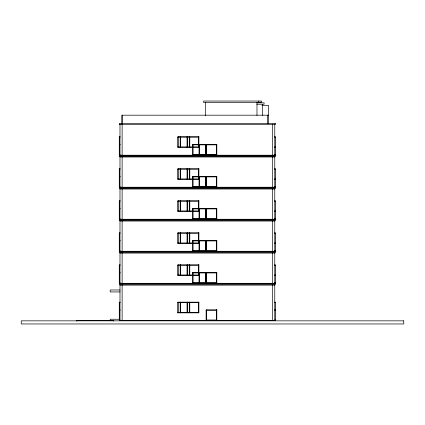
<?xml version="1.0" encoding="UTF-8"?>
<svg xmlns="http://www.w3.org/2000/svg" width="425" height="425" viewBox="0 0 425 425"><rect width="100%" height="100%" fill="white"/><g stroke="black" fill="none" stroke-linecap="round" stroke-linejoin="round"><path stroke-width="0.64" d="M256.822 102.818L264.095 102.818L264.095 104.242L256.854 104.242M261.975 105.4L268.542 105.4L268.542 123.367M268.542 115.186L121.768 115.186L121.768 123.367M120.078 136.712L119.276 136.712L119.276 155.035L120.078 155.035M274.678 136.712L275.48 136.712L275.48 155.035L274.678 155.035M119.276 137.201L120.078 137.201M177.756 137.201L198.879 137.201M274.678 137.201L275.48 137.201M119.276 144.362L120.078 144.362M119.276 144.851L120.078 144.851M192.594 144.851L205.939 144.851M206.13 144.851L216.808 144.851M177.756 146.896L198.879 146.896M274.678 146.896L275.48 146.896M274.678 147.385L275.48 147.385M119.276 154.546L120.078 154.546M192.594 154.546L205.939 154.546M206.13 154.546L216.808 154.546M274.678 154.546L275.48 154.546M202.805 155.571L262.315 155.571M119.988 156.995L274.768 156.995M120.078 168.736L119.276 168.736L119.276 187.058L120.078 187.058M274.678 168.736L275.48 168.736L275.48 187.058L274.678 187.058M119.276 169.224L120.078 169.224M177.756 169.224L198.879 169.224M274.678 169.224L275.48 169.224M119.276 176.386L120.078 176.386M119.276 176.874L120.078 176.874M192.594 176.874L205.939 176.874M206.13 176.874L216.808 176.874M177.756 178.92L198.879 178.92M274.678 178.92L275.48 178.92M274.678 179.408L275.48 179.408M119.276 186.57L120.078 186.57M192.594 186.57L205.939 186.57M206.13 186.57L216.808 186.57M274.678 186.57L275.48 186.57M119.988 189.019L274.768 189.019M120.078 200.759L119.276 200.759L119.276 219.082L120.078 219.082M274.678 200.759L275.48 200.759L275.48 219.082L274.678 219.082M119.276 201.248L120.078 201.248M177.756 201.248L198.879 201.248M274.678 201.248L275.48 201.248M119.276 208.409L120.078 208.409M119.276 208.898L120.078 208.898M192.594 208.898L205.939 208.898M206.13 208.898L216.808 208.898M177.756 210.943L198.879 210.943M274.678 210.943L275.48 210.943M274.678 211.432L275.48 211.432M119.276 218.593L120.078 218.593M192.594 218.593L205.939 218.593M206.13 218.593L216.808 218.593M274.678 218.593L275.48 218.593M119.988 221.037L274.768 221.037M120.078 232.783L119.276 232.783L119.276 251.106L120.078 251.106M274.678 232.783L275.48 232.783L275.48 251.106L274.678 251.106M119.276 233.272L120.078 233.272M177.756 233.272L198.879 233.272M274.678 233.272L275.48 233.272M119.276 240.433L120.078 240.433M119.276 240.922L120.078 240.922M192.594 240.922L205.939 240.922M206.13 240.922L216.808 240.922M177.756 242.967L198.879 242.967M274.678 242.967L275.48 242.967M274.678 243.456L275.48 243.456M119.276 250.617L120.078 250.617M192.594 250.617L205.939 250.617M206.13 250.617L216.808 250.617M274.678 250.617L275.48 250.617M202.805 251.637L262.315 251.637M119.988 253.061L274.768 253.061M120.078 264.807L119.276 264.807L119.276 283.13L120.078 283.13M274.678 264.807L275.48 264.807L275.48 283.13L274.678 283.13M119.276 265.296L120.078 265.296M177.756 265.296L198.879 265.296M274.678 265.296L275.48 265.296M119.276 272.457L120.078 272.457M119.276 272.946L120.078 272.946M192.594 272.946L205.939 272.946M206.13 272.946L216.808 272.946M177.756 274.991L198.879 274.991M274.678 274.991L275.48 274.991M274.678 275.48L275.48 275.48M119.276 282.641L120.078 282.641M192.594 282.641L205.939 282.641M206.13 282.641L216.808 282.641M274.678 282.641L275.48 282.641M119.988 285.085L274.768 285.085M120.116 289.978L110.203 289.978L110.203 291.938L120.116 291.938M120.078 302.164L119.276 302.164L119.276 320.487L120.078 320.487M274.678 302.164L275.48 302.164L275.48 320.487L274.678 320.487M119.276 302.653L120.078 302.653M177.756 302.653L198.879 302.653M274.678 302.653L275.48 302.653M119.276 309.814L120.078 309.814M274.678 309.814L275.48 309.814M119.276 310.303L120.078 310.303M206.13 310.303L216.808 310.303M274.678 310.303L275.48 310.303M177.756 312.348L198.879 312.348M119.457 319.244L110.203 319.244L110.203 320.843M119.276 319.998L120.078 319.998M206.13 319.998L216.808 319.998M274.678 319.998L275.48 319.998M274.768 124.031L274.768 155.215L119.988 155.215L119.988 124.031M274.768 155.391L274.768 187.239L119.988 187.239L119.988 155.391M274.768 188.742L274.768 219.263L119.988 219.263L119.988 188.742M274.768 220.102L274.768 251.281L119.988 251.281L119.988 220.102M274.768 251.462L274.768 283.305L119.988 283.305L119.988 251.462M274.768 284.814L274.768 320.668L119.988 320.668L119.988 284.814M272.632 124.031L272.632 155.215M272.632 155.391L272.632 187.239M272.632 188.742L272.632 219.263M272.632 220.102L272.632 251.281M272.632 251.462L272.632 283.305M272.632 284.814L272.632 320.668M267.649 115.186L267.649 123.367M262.315 104.242L262.315 115.457M258.756 101.044L258.756 102.462M256.976 102.462L256.976 115.531M216.32 144.362L216.32 155.035M216.32 176.386L216.32 187.058M216.32 208.409L216.32 219.082M216.32 240.433L216.32 251.106M216.32 272.457L216.32 283.13M216.32 309.814L216.32 320.487M206.619 144.362L206.619 155.035M206.619 176.386L206.619 187.058M206.619 208.409L206.619 219.082M206.619 240.433L206.619 251.106M206.619 272.457L206.619 283.13M206.619 309.814L206.619 320.487M205.445 144.362L205.445 155.035M205.445 176.386L205.445 187.058M205.445 208.409L205.445 219.082M205.445 240.433L205.445 251.106M205.445 272.457L205.445 283.13M205.381 102.462L205.381 115.531M199.511 144.362L199.511 155.035M199.511 176.386L199.511 187.058M199.511 208.409L199.511 219.082M199.511 240.433L199.511 251.106M199.511 272.457L199.511 283.13M199.022 144.362L199.022 155.035M199.022 176.386L199.022 187.058M199.022 208.409L199.022 219.082M199.022 240.433L199.022 251.106M199.022 272.457L199.022 283.13M198.385 136.712L198.385 147.385M198.385 168.736L198.385 179.408M198.385 200.759L198.385 211.432M198.385 232.783L198.385 243.456M198.385 264.807L198.385 275.48M198.385 302.164L198.385 312.837M193.083 144.362L193.083 155.035M193.083 176.386L193.083 187.058M193.083 208.409L193.083 219.082M193.083 240.433L193.083 251.106M193.083 272.457L193.083 283.13M189.778 136.712L189.778 147.385M189.778 168.736L189.778 179.408M189.778 200.759L189.778 211.432M189.778 232.783L189.778 243.456M189.778 264.807L189.778 275.48M189.778 302.164L189.778 312.837M189.29 136.712L189.29 147.385M189.29 168.736L189.29 179.408M189.29 200.759L189.29 211.432M189.29 232.783L189.29 243.456M189.29 264.807L189.29 275.48M189.29 302.164L189.29 312.837M187.542 136.712L187.542 147.385M187.542 168.736L187.542 179.408M187.542 200.759L187.542 211.432M187.542 232.783L187.542 243.456M187.542 264.807L187.542 275.48M187.542 302.164L187.542 312.837M187.053 136.712L187.053 147.385M187.053 168.736L187.053 179.408M187.053 200.759L187.053 211.432M187.053 232.783L187.053 243.456M187.053 264.807L187.053 275.48M187.053 302.164L187.053 312.837M180.683 136.712L180.683 147.385M180.683 168.736L180.683 179.408M180.683 200.759L180.683 211.432M180.683 232.783L180.683 243.456M180.683 264.807L180.683 275.48M180.683 302.164L180.683 312.837M180.195 136.712L180.195 147.385M180.195 168.736L180.195 179.408M180.195 200.759L180.195 211.432M180.195 232.783L180.195 243.456M180.195 264.807L180.195 275.48M180.195 302.164L180.195 312.837M178.245 136.712L178.245 147.385M178.245 168.736L178.245 179.408M178.245 200.759L178.245 211.432M178.245 232.783L178.245 243.456M178.245 264.807L178.245 275.48M178.245 302.164L178.245 312.837M122.655 115.186L122.655 123.367M122.124 124.031L122.124 155.215M122.124 155.391L122.124 187.239M122.124 188.742L122.124 219.263M122.124 220.102L122.124 251.281M122.124 251.462L122.124 283.305M122.124 284.814L122.124 320.668M119.568 137.201L119.568 154.546M119.568 169.224L119.568 186.57M119.568 201.248L119.568 218.593M119.568 233.272L119.568 250.617M119.568 265.296L119.568 282.641M119.568 302.653L119.568 319.998M113.762 321.114L113.762 320.402L76.399 320.402L76.399 321.114M261.248 101.044L203.607 101.044L203.607 102.462L261.248 102.462L261.248 101.044M275.299 123.367L119.457 123.367L119.457 124.615L275.299 124.615L275.299 123.367M198.879 136.712L177.756 136.712L177.756 147.385L198.879 147.385L198.879 136.712M205.939 144.362L192.594 144.362L192.594 155.035L205.939 155.035L205.939 144.362M216.808 144.362L206.13 144.362L206.13 155.035L216.808 155.035L216.808 144.362M275.299 155.391L119.457 155.391L119.457 156.639L275.299 156.639L275.299 155.391M198.879 168.736L177.756 168.736L177.756 179.408L198.879 179.408L198.879 168.736M205.939 176.386L192.594 176.386L192.594 187.058L205.939 187.058L205.939 176.386M216.808 176.386L206.13 176.386L206.13 187.058L216.808 187.058L216.808 176.386M275.299 187.414L119.457 187.414L119.457 188.663L275.299 188.663L275.299 187.414M198.879 200.759L177.756 200.759L177.756 211.432L198.879 211.432L198.879 200.759M205.939 208.409L192.594 208.409L192.594 219.082L205.939 219.082L205.939 208.409M216.808 208.409L206.13 208.409L206.13 219.082L216.808 219.082L216.808 208.409M275.299 219.438L119.457 219.438L119.457 220.681L275.299 220.681L275.299 219.438M198.879 232.783L177.756 232.783L177.756 243.456L198.879 243.456L198.879 232.783M205.939 240.433L192.594 240.433L192.594 251.106L205.939 251.106L205.939 240.433M216.808 240.433L206.13 240.433L206.13 251.106L216.808 251.106L216.808 240.433M275.299 251.462L119.457 251.462L119.457 252.705L275.299 252.705L275.299 251.462M198.879 264.807L177.756 264.807L177.756 275.48L198.879 275.48L198.879 264.807M205.939 272.457L192.594 272.457L192.594 283.13L205.939 283.13L205.939 272.457M216.808 272.457L206.13 272.457L206.13 283.13L216.808 283.13L216.808 272.457M275.299 283.486L119.457 283.486L119.457 284.729L275.299 284.729L275.299 283.486M198.879 302.164L177.756 302.164L177.756 312.837L198.879 312.837L198.879 302.164M216.808 309.814L206.13 309.814L206.13 320.487L216.808 320.487L216.808 309.814M403.75 320.843L21.25 320.843L21.25 323.956L403.75 323.956L403.75 320.843"/></g></svg>
